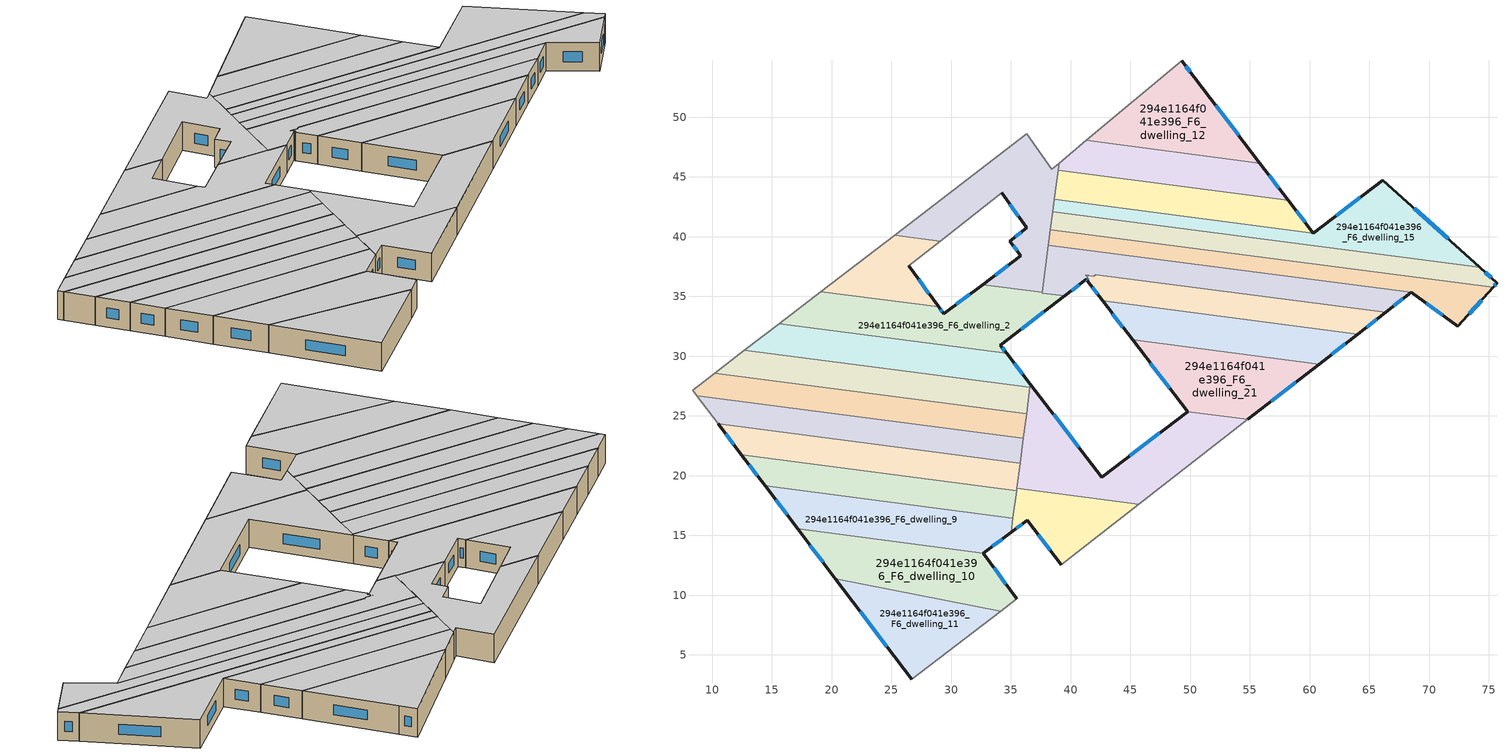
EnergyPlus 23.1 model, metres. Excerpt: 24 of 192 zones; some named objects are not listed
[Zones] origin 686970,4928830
294e1164f041e396_F6_dwelling_0
 floor to 294e1164f041e396_F5_dwelling_0 (EU_floor_Construction): 39.03,46.15 37.62,35.34 32.63,35.99 35.83,38.4 34.88,39.63 36.31,40.73 34.22,43.69 29.07,39.63 25.25,40.13 36.32,48.61 38.42,45.63 z18
 wall outside (EU_wall_Construction): 34.22,43.69 36.31,40.73 34.88,39.63 35.83,38.4 32.63,35.99 z18:21
 wall adiabatic (EU_wall_Construction): 29.07,39.63 34.22,43.69 / 39.03,46.15 38.42,45.63 36.32,48.61 25.25,40.13 z18:21
 wall to 294e1164f041e396_F6_dwelling_1 (EU_wall_Construction): 25.25,40.13 29.07,39.63 z18:21
 wall to 294e1164f041e396_F6_dwelling_2 (EU_wall_Construction): 32.63,35.99 37.62,35.34 z18:21
 wall to 294e1164f041e396_F6_dwelling_18 (EU_wall_Construction): 37.62,35.34 38.14,39.3 z18:21
 wall to 294e1164f041e396_F6_dwelling_13 (EU_wall_Construction): 38.96,45.56 39.03,46.15 z18:21
 wall to 294e1164f041e396_F6_dwelling_14 (EU_wall_Construction): 38.64,43.12 38.96,45.56 z18:21
 wall to 294e1164f041e396_F6_dwelling_15 (EU_wall_Construction): 38.5,42.09 38.64,43.12 z18:21
 wall to 294e1164f041e396_F6_dwelling_16 (EU_wall_Construction): 38.31,40.59 38.5,42.09 z18:21
 wall to 294e1164f041e396_F6_dwelling_17 (EU_wall_Construction): 38.14,39.3 38.31,40.59 z18:21
 window (EU_Window_Construction): 35.19,39.23 35.52,38.8 / 35.84,40.38 35.34,39.99 / 34.9,42.73 35.63,41.7 / 34.79,37.62 33.67,36.78 z18.98:20.02
 ceiling to 294e1164f041e396_F7_dwelling_0 (EU_floor_Construction): 37.62,35.34 39.03,46.15 38.42,45.63 36.32,48.61 25.25,40.13 29.07,39.63 34.22,43.69 36.31,40.73 34.88,39.63 35.83,38.4 32.63,35.99 z21
294e1164f041e396_F6_dwelling_1
 floor to 294e1164f041e396_F5_dwelling_1 (EU_floor_Construction): 29.07,39.63 26.46,37.57 28.95,34.12 19.09,35.4 25.25,40.13 z18
 wall outside (EU_wall_Construction): 28.95,34.12 26.46,37.57 z18:21
 wall to 294e1164f041e396_F6_dwelling_2 (EU_wall_Construction): 19.09,35.4 28.95,34.12 z18:21
 wall adiabatic (EU_wall_Construction): 25.25,40.13 19.09,35.4 / 26.46,37.57 29.07,39.63 z18:21
 window (EU_Window_Construction): 28.14,35.24 27.27,36.45 z18.98:20.02
 ceiling to 294e1164f041e396_F7_dwelling_1 (EU_floor_Construction): 28.95,34.12 26.46,37.57 29.07,39.63 25.25,40.13 19.09,35.4 z21
294e1164f041e396_F6_dwelling_10
 floor to 294e1164f041e396_F5_dwelling_10 (EU_floor_Construction): 32.69,13.52 35.47,9.68 34.15,8.67 20.3,11.39 17.15,15.55 z18
 wall outside (EU_wall_Construction): 35.47,9.68 32.69,13.52 / 17.15,15.55 20.3,11.39 z18:21
 wall to 294e1164f041e396_F6_dwelling_9 (EU_wall_Construction): 32.69,13.52 17.15,15.55 z18:21
 wall adiabatic (EU_wall_Construction): 34.15,8.67 35.47,9.68 z18:21
 wall to 294e1164f041e396_F6_dwelling_11 (EU_wall_Construction): 20.3,11.39 34.15,8.67 z18:21
 window (EU_Window_Construction): 34.56,10.93 33.59,12.28 / 18.18,14.2 19.28,12.74 z18.98:20.02
 ceiling to 294e1164f041e396_F7_dwelling_10 (EU_floor_Construction): 35.47,9.68 32.69,13.52 17.15,15.55 20.3,11.39 34.15,8.67 z21
294e1164f041e396_F6_dwelling_11
 floor to 294e1164f041e396_F5_dwelling_11 (EU_floor_Construction): 34.15,8.67 26.7,2.95 20.3,11.39 z18
 wall outside (EU_wall_Construction): 20.3,11.39 26.7,2.95 z18:21
 wall adiabatic (EU_wall_Construction): 26.7,2.95 34.15,8.67 z18:21
 window (EU_Window_Construction): 22.38,8.65 24.62,5.7 z18.98:20.02
 ceiling to 294e1164f041e396_F7_dwelling_11 (EU_floor_Construction): 34.15,8.67 20.3,11.39 26.7,2.95 z21
294e1164f041e396_F6_dwelling_12
 floor to 294e1164f041e396_F5_dwelling_12 (EU_floor_Construction): 50.35,53.33 55.83,46.16 41.31,48.05 49.29,54.73 z18
 wall outside (EU_wall_Construction): 55.83,46.16 50.35,53.33 49.29,54.73 z18:21
 wall to 294e1164f041e396_F6_dwelling_13 (EU_wall_Construction): 41.31,48.05 55.83,46.16 z18:21
 wall adiabatic (EU_wall_Construction): 49.29,54.73 41.31,48.05 z18:21
 window (EU_Window_Construction): 50,53.79 49.63,54.28 / 54.05,48.49 52.13,51 z18.98:20.02
 ceiling to 294e1164f041e396_F7_dwelling_12 (EU_floor_Construction): 55.83,46.16 50.35,53.33 49.29,54.73 41.31,48.05 z21
294e1164f041e396_F6_dwelling_13
 floor to 294e1164f041e396_F5_dwelling_13 (EU_floor_Construction): 55.83,46.16 58.2,43.05 38.96,45.56 39.03,46.15 41.31,48.05 z18
 wall outside (EU_wall_Construction): 58.2,43.05 55.83,46.16 z18:21
 wall to 294e1164f041e396_F6_dwelling_14 (EU_wall_Construction): 38.96,45.56 58.2,43.05 z18:21
 wall adiabatic (EU_wall_Construction): 41.31,48.05 39.03,46.15 z18:21
 window (EU_Window_Construction): 57.43,44.07 56.6,45.15 z18.98:20.02
 ceiling to 294e1164f041e396_F7_dwelling_13 (EU_floor_Construction): 58.2,43.05 55.83,46.16 41.31,48.05 39.03,46.15 38.96,45.56 z21
294e1164f041e396_F6_dwelling_14
 floor to 294e1164f041e396_F5_dwelling_14 (EU_floor_Construction): 58.2,43.05 60.32,40.29 38.64,43.12 38.96,45.56 z18
 wall outside (EU_wall_Construction): 60.32,40.29 58.2,43.05 z18:21
 wall to 294e1164f041e396_F6_dwelling_15 (EU_wall_Construction): 38.64,43.12 60.32,40.29 z18:21
 window (EU_Window_Construction): 59.63,41.19 58.89,42.16 z18.98:20.02
 ceiling to 294e1164f041e396_F7_dwelling_14 (EU_floor_Construction): 60.32,40.29 58.2,43.05 38.96,45.56 38.64,43.12 z21
294e1164f041e396_F6_dwelling_15
 floor to 294e1164f041e396_F5_dwelling_15 (EU_floor_Construction): 74.22,37.44 38.5,42.09 38.64,43.12 60.32,40.29 66.12,44.74 z18
 wall outside (EU_wall_Construction): 74.22,37.44 66.12,44.74 60.32,40.29 z18:21
 wall to 294e1164f041e396_F6_dwelling_16 (EU_wall_Construction): 38.5,42.09 74.22,37.44 z18:21
 window (EU_Window_Construction): 64.23,43.3 62.2,41.74 / 71.58,39.81 68.75,42.37 z18.98:20.02
 ceiling to 294e1164f041e396_F7_dwelling_15 (EU_floor_Construction): 74.22,37.44 66.12,44.74 60.32,40.29 38.64,43.12 38.5,42.09 z21
294e1164f041e396_F6_dwelling_16
 floor to 294e1164f041e396_F5_dwelling_16 (EU_floor_Construction): 74.22,37.44 75.68,36.12 75.35,35.76 38.31,40.59 38.5,42.09 z18
 wall outside (EU_wall_Construction): 75.35,35.76 75.68,36.12 74.22,37.44 z18:21
 wall to 294e1164f041e396_F6_dwelling_17 (EU_wall_Construction): 38.31,40.59 75.35,35.76 z18:21
 window (EU_Window_Construction): 75.2,36.55 74.69,37.01 / 75.46,35.88 75.57,36.01 z18.98:20.02
 ceiling to 294e1164f041e396_F7_dwelling_16 (EU_floor_Construction): 75.35,35.76 75.68,36.12 74.22,37.44 38.5,42.09 38.31,40.59 z21
294e1164f041e396_F6_dwelling_17
 floor to 294e1164f041e396_F5_dwelling_17 (EU_floor_Construction): 75.35,35.76 72.4,32.49 68.51,35.34 38.14,39.3 38.31,40.59 z18
 wall outside (EU_wall_Construction): 68.51,35.34 72.4,32.49 75.35,35.76 z18:21
 wall to 294e1164f041e396_F6_dwelling_18 (EU_wall_Construction): 38.14,39.3 68.51,35.34 z18:21
 window (EU_Window_Construction): 73.36,33.56 74.39,34.7 / 69.77,34.42 71.13,33.42 z18.98:20.02
 ceiling to 294e1164f041e396_F7_dwelling_17 (EU_floor_Construction): 72.4,32.49 75.35,35.76 38.31,40.59 38.14,39.3 68.51,35.34 z21
294e1164f041e396_F6_dwelling_18
 floor to 294e1164f041e396_F5_dwelling_18 (EU_floor_Construction): 68.51,35.34 66.36,33.67 42.09,36.83 41.92,36.7 41.21,36.79 41.5,36.76 41.34,36.63 41.52,36.39 41.4,36.3 41.31,36.42 39.5,35.04 37.62,35.29 38.14,39.3 z18
 wall outside (EU_wall_Construction): 39.5,35.04 41.31,36.42 41.4,36.3 / 66.36,33.67 68.51,35.34 z18:21
 wall to 294e1164f041e396_F6_dwelling_2 (EU_wall_Construction): 37.62,35.34 37.62,35.29 39.5,35.04 z18:21
 wall to 294e1164f041e396_F6_dwelling_19 (EU_wall_Construction): 41.4,36.3 41.52,36.39 41.34,36.63 41.5,36.76 / 41.21,36.79 41.92,36.7 42.09,36.83 66.36,33.67 / 41.21,36.79 41.5,36.76 z18:21
 window (EU_Window_Construction): 40.09,35.49 40.72,35.97 / 67.06,34.21 67.81,34.8 / 41.34,36.38 41.37,36.34 z18.98:20.02
 ceiling to 294e1164f041e396_F7_dwelling_18 (EU_floor_Construction): 68.51,35.34 38.14,39.3 37.62,35.29 39.5,35.04 41.31,36.42 41.4,36.3 41.52,36.39 41.34,36.63 41.5,36.76 41.21,36.79 41.92,36.7 42.09,36.83 66.36,33.67 z21
294e1164f041e396_F6_dwelling_19
 floor to 294e1164f041e396_F5_dwelling_19 (EU_floor_Construction): 66.36,33.67 64.01,31.85 42.68,34.63 41.4,36.3 41.52,36.39 41.34,36.63 41.5,36.76 41.21,36.79 41.92,36.7 42.09,36.83 z18
 wall outside (EU_wall_Construction): 64.01,31.85 66.36,33.67 / 41.4,36.3 42.68,34.63 z18:21
 wall to 294e1164f041e396_F6_dwelling_20 (EU_wall_Construction): 42.68,34.63 64.01,31.85 z18:21
 window (EU_Window_Construction): 64.78,32.44 65.6,33.08 / 41.82,35.76 42.26,35.17 z18.98:20.02
 ceiling to 294e1164f041e396_F7_dwelling_19 (EU_floor_Construction): 66.36,33.67 42.09,36.83 41.92,36.7 41.21,36.79 41.5,36.76 41.34,36.63 41.52,36.39 41.4,36.3 42.68,34.63 64.01,31.85 z21
294e1164f041e396_F6_dwelling_2
 floor to 294e1164f041e396_F5_dwelling_2 (EU_floor_Construction): 39.5,35.04 34.12,30.92 34.64,30.24 15.59,32.72 19.09,35.4 28.95,34.12 29.37,33.53 32.63,35.99 37.62,35.34 37.62,35.29 z18
 wall outside (EU_wall_Construction): 34.64,30.24 34.12,30.92 39.5,35.04 / 32.63,35.99 29.37,33.53 28.95,34.12 z18:21
 wall to 294e1164f041e396_F6_dwelling_3 (EU_wall_Construction): 15.59,32.72 34.64,30.24 z18:21
 wall adiabatic (EU_wall_Construction): 19.09,35.4 15.59,32.72 z18:21
 window (EU_Window_Construction): 35.87,32.26 37.75,33.7 / 34.47,30.46 34.29,30.7 / 29.23,33.72 29.08,33.93 / 31.57,35.19 30.43,34.33 z18.98:20.02
 ceiling to 294e1164f041e396_F7_dwelling_2 (EU_floor_Construction): 39.5,35.04 37.62,35.29 37.62,35.34 32.63,35.99 29.37,33.53 28.95,34.12 19.09,35.4 15.59,32.72 34.64,30.24 34.12,30.92 z21
294e1164f041e396_F6_dwelling_20
 floor to 294e1164f041e396_F5_dwelling_20 (EU_floor_Construction): 64.01,31.85 60.78,29.33 45.18,31.37 42.68,34.63 z18
 wall outside (EU_wall_Construction): 60.78,29.33 64.01,31.85 / 42.68,34.63 45.18,31.37 z18:21
 wall to 294e1164f041e396_F6_dwelling_21 (EU_wall_Construction): 45.18,31.37 60.78,29.33 z18:21
 window (EU_Window_Construction): 61.83,30.15 62.96,31.03 / 43.49,33.57 44.37,32.43 z18.98:20.02
 ceiling to 294e1164f041e396_F7_dwelling_20 (EU_floor_Construction): 64.01,31.85 42.68,34.63 45.18,31.37 60.78,29.33 z21
294e1164f041e396_F6_dwelling_21
 floor to 294e1164f041e396_F5_dwelling_21 (EU_floor_Construction): 60.78,29.33 54.83,24.71 49.78,25.37 45.18,31.37 z18
 wall outside (EU_wall_Construction): 54.83,24.71 60.78,29.33 / 45.18,31.37 49.78,25.37 z18:21
 wall to 294e1164f041e396_F6_dwelling_22 (EU_wall_Construction): 49.78,25.37 54.83,24.71 z18:21
 window (EU_Window_Construction): 56.77,26.21 58.85,27.83 / 46.67,29.42 48.28,27.32 z18.98:20.02
 ceiling to 294e1164f041e396_F7_dwelling_21 (EU_floor_Construction): 60.78,29.33 45.18,31.37 49.78,25.37 54.83,24.71 z21
294e1164f041e396_F6_dwelling_22
 floor to 294e1164f041e396_F5_dwelling_22 (EU_floor_Construction): 54.83,24.71 45.71,17.61 35.49,18.94 36.62,27.66 42.6,19.86 49.78,25.37 z18
 wall outside (EU_wall_Construction): 49.78,25.37 42.6,19.86 36.62,27.66 z18:21
 wall adiabatic (EU_wall_Construction): 45.71,17.61 54.83,24.71 z18:21
 wall to 294e1164f041e396_F6_dwelling_23 (EU_wall_Construction): 35.49,18.94 45.71,17.61 z18:21
 wall to 294e1164f041e396_F6_dwelling_4 (EU_wall_Construction): 36.59,27.39 36.3,25.18 z18:21
 wall to 294e1164f041e396_F6_dwelling_3 (EU_wall_Construction): 36.62,27.66 36.59,27.39 z18:21
 wall to 294e1164f041e396_F6_dwelling_5 (EU_wall_Construction): 36.3,25.18 36.04,23.14 z18:21
 wall to 294e1164f041e396_F6_dwelling_6 (EU_wall_Construction): 36.03,23.14 35.76,21.04 z18:21
 wall to 294e1164f041e396_F6_dwelling_7 (EU_wall_Construction): 35.76,21.04 35.49,18.94 z18:21
 window (EU_Window_Construction): 40.65,22.4 38.57,25.12 / 47.44,23.58 44.93,21.65 z18.98:20.02
 ceiling to 294e1164f041e396_F7_dwelling_22 (EU_floor_Construction): 54.83,24.71 49.78,25.37 42.6,19.86 36.62,27.66 35.49,18.94 45.71,17.61 z21
294e1164f041e396_F6_dwelling_23
 floor to 294e1164f041e396_F5_dwelling_23 (EU_floor_Construction): 45.71,17.61 39.19,12.53 36.37,16.28 35.01,15.27 35.49,18.94 z18
 wall outside (EU_wall_Construction): 35.01,15.27 36.37,16.28 39.19,12.53 z18:21
 wall adiabatic (EU_wall_Construction): 39.19,12.53 45.71,17.61 z18:21
 wall to 294e1164f041e396_F6_dwelling_8 (EU_wall_Construction): 35.46,18.76 35.16,16.44 z18:21
 wall to 294e1164f041e396_F6_dwelling_7 (EU_wall_Construction): 35.49,18.94 35.46,18.76 z18:21
 wall to 294e1164f041e396_F6_dwelling_9 (EU_wall_Construction): 35.16,16.44 35.01,15.27 z18:21
 window (EU_Window_Construction): 37.28,15.06 38.27,13.75 / 35.45,15.6 35.93,15.95 z18.98:20.02
 ceiling to 294e1164f041e396_F7_dwelling_23 (EU_floor_Construction): 45.71,17.61 35.49,18.94 35.01,15.27 36.37,16.28 39.19,12.53 z21
294e1164f041e396_F6_dwelling_3
 floor to 294e1164f041e396_F5_dwelling_3 (EU_floor_Construction): 34.64,30.24 36.62,27.66 36.59,27.39 12.69,30.5 15.59,32.72 z18
 wall outside (EU_wall_Construction): 36.62,27.66 34.64,30.24 z18:21
 wall to 294e1164f041e396_F6_dwelling_4 (EU_wall_Construction): 12.69,30.5 36.59,27.39 z18:21
 wall adiabatic (EU_wall_Construction): 15.59,32.72 12.69,30.5 z18:21
 window (EU_Window_Construction): 35.98,28.5 35.29,29.4 z18.98:20.02
 ceiling to 294e1164f041e396_F7_dwelling_3 (EU_floor_Construction): 36.59,27.39 36.62,27.66 34.64,30.24 15.59,32.72 12.69,30.5 z21
294e1164f041e396_F6_dwelling_4
 floor to 294e1164f041e396_F5_dwelling_4 (EU_floor_Construction): 36.59,27.39 36.3,25.18 10.19,28.58 12.69,30.5 z18
 wall to 294e1164f041e396_F6_dwelling_5 (EU_wall_Construction): 10.19,28.58 36.3,25.18 z18:21
 wall adiabatic (EU_wall_Construction): 12.69,30.5 10.19,28.58 z18:21
 ceiling to 294e1164f041e396_F7_dwelling_4 (EU_floor_Construction): 36.3,25.18 36.59,27.39 12.69,30.5 10.19,28.58 z21
294e1164f041e396_F6_dwelling_5
 floor to 294e1164f041e396_F5_dwelling_5 (EU_floor_Construction): 36.3,25.18 36.04,23.14 8.7,26.7 8.35,27.16 10.19,28.58 z18
 wall to 294e1164f041e396_F6_dwelling_6 (EU_wall_Construction): 8.7,26.7 36.04,23.14 z18:21
 wall adiabatic (EU_wall_Construction): 10.19,28.58 8.35,27.16 8.7,26.7 z18:21
 ceiling to 294e1164f041e396_F7_dwelling_5 (EU_floor_Construction): 36.04,23.14 36.3,25.18 10.19,28.58 8.35,27.16 8.7,26.7 z21
294e1164f041e396_F6_dwelling_6
 floor to 294e1164f041e396_F5_dwelling_6 (EU_floor_Construction): 36.04,23.14 35.76,21.04 10.49,24.33 8.7,26.7 z18
 wall to 294e1164f041e396_F6_dwelling_7 (EU_wall_Construction): 10.49,24.33 35.76,21.04 z18:21
 wall adiabatic (EU_wall_Construction): 8.7,26.7 10.49,24.33 z18:21
 ceiling to 294e1164f041e396_F7_dwelling_6 (EU_floor_Construction): 35.76,21.04 36.04,23.14 8.7,26.7 10.49,24.33 z21
294e1164f041e396_F6_dwelling_7
 floor to 294e1164f041e396_F5_dwelling_7 (EU_floor_Construction): 35.76,21.04 35.46,18.76 12.45,21.75 10.49,24.33 z18
 wall outside (EU_wall_Construction): 10.49,24.33 12.45,21.75 z18:21
 wall to 294e1164f041e396_F6_dwelling_8 (EU_wall_Construction): 12.45,21.75 35.46,18.76 z18:21
 window (EU_Window_Construction): 11.13,23.49 11.81,22.59 z18.98:20.02
 ceiling to 294e1164f041e396_F7_dwelling_7 (EU_floor_Construction): 35.46,18.76 35.76,21.04 10.49,24.33 12.45,21.75 z21
294e1164f041e396_F6_dwelling_8
 floor to 294e1164f041e396_F5_dwelling_8 (EU_floor_Construction): 35.46,18.76 35.16,16.44 14.43,19.14 12.45,21.75 z18
 wall outside (EU_wall_Construction): 12.45,21.75 14.43,19.14 z18:21
 wall to 294e1164f041e396_F6_dwelling_9 (EU_wall_Construction): 14.43,19.14 35.16,16.44 z18:21
 window (EU_Window_Construction): 13.09,20.91 13.78,19.99 z18.98:20.02
 ceiling to 294e1164f041e396_F7_dwelling_8 (EU_floor_Construction): 35.16,16.44 35.46,18.76 12.45,21.75 14.43,19.14 z21
294e1164f041e396_F6_dwelling_9
 floor to 294e1164f041e396_F5_dwelling_9 (EU_floor_Construction): 35.16,16.44 35.01,15.27 32.69,13.52 17.15,15.55 14.43,19.14 z18
 wall outside (EU_wall_Construction): 32.69,13.52 35.01,15.27 / 14.43,19.14 17.15,15.55 z18:21
 window (EU_Window_Construction): 33.44,14.09 34.25,14.7 / 15.31,17.97 16.27,16.72 z18.98:20.02
 ceiling to 294e1164f041e396_F7_dwelling_9 (EU_floor_Construction): 35.01,15.27 35.16,16.44 14.43,19.14 17.15,15.55 32.69,13.52 z21
[Building]
EU S2 Campaign: North Axis=0; Terrain=City; Solar Distribution=FullExterior
[Site:Location]
Bologna: Latitude=44.5; Longitude=11.25; Time Zone=1; Elevation=37
[SizingPeriod:WeatherFileDays]
AnnualSizingPeriod: Begin Month=1; Begin Day of Month=1; End Month=12; End Day of Month=31; Day of Week for Start Day=Monday; Use Weather File Daylight Saving Period=No; Use Weather File Rain and Snow Indicators=No
[MATERIAL]
EU_InternalMass_Material: Roughness=MediumRough; Thickness=0.1; Conductivity=1; Density=1800; Specific Heat=900; Thermal Absorptance=0.9; Solar Absorptance=0.7; Visible Absorptance=0.7
[MATERIAL:NOMASS] Roughness=MediumRough; Thermal Absorptance=0.9; Solar Absorptance=0.7; Visible Absorptance=0.7
Name | Thermal Resistance
EU_wall_NoMass | 0.905828
EU_floor_NoMass | 0.67114
[WINDOWMATERIAL:SIMPLEGLAZINGSYSTEM]
EU_Window_SimpleGlazing: UFactor=4.52486; Solar Heat Gain Coefficient=0.85; Visible Transmittance=0.85
[CONSTRUCTION]
EU_wall_Construction: EU_wall_NoMass
EU_floor_Construction: EU_floor_NoMass
EU_Window_Construction: EU_Window_SimpleGlazing
EU_InternalMass_Construction: EU_InternalMass_Material
[ZONE] Type=1; Multiplier=1; Ceiling Height=autocalculate; Floor Area=autocalculate; Part of Total Floor Area=Yes
Name | Volume
294e1164f041e396_F6_dwelling_0 | 201.147
294e1164f041e396_F6_dwelling_1 | 92.1636
294e1164f041e396_F6_dwelling_10 | 193.881
294e1164f041e396_F6_dwelling_11 | 149.203
294e1164f041e396_F6_dwelling_12 | 167.979
294e1164f041e396_F6_dwelling_13 | 143.498
294e1164f041e396_F6_dwelling_14 | 152.683
294e1164f041e396_F6_dwelling_15 | 207.679
294e1164f041e396_F6_dwelling_16 | 168.046
294e1164f041e396_F6_dwelling_17 | 164.237
294e1164f041e396_F6_dwelling_18 | 191.046
294e1164f041e396_F6_dwelling_19 | 148.641
294e1164f041e396_F6_dwelling_2 | 217.083
294e1164f041e396_F6_dwelling_20 | 162.554
294e1164f041e396_F6_dwelling_21 | 167.473
294e1164f041e396_F6_dwelling_22 | 232.667
294e1164f041e396_F6_dwelling_23 | 103.84
294e1164f041e396_F6_dwelling_3 | 168.272
294e1164f041e396_F6_dwelling_4 | 168.362
294e1164f041e396_F6_dwelling_5 | 168.348
294e1164f041e396_F6_dwelling_6 | 168.343
294e1164f041e396_F6_dwelling_7 | 168.298
294e1164f041e396_F6_dwelling_8 | 154.533
294e1164f041e396_F6_dwelling_9 | 179.933
[INTERNALMASS] Construction=EU_InternalMass_Construction
Name | Zone or ZoneList | Surface Area
294e1164f041e396_F6_dwelling_0_EU_InternalMass | 294e1164f041e396_F6_dwelling_0 | 67.047
294e1164f041e396_F6_dwelling_1_EU_InternalMass | 294e1164f041e396_F6_dwelling_1 | 30.7215
294e1164f041e396_F6_dwelling_2_EU_InternalMass | 294e1164f041e396_F6_dwelling_2 | 72.3656
294e1164f041e396_F6_dwelling_3_EU_InternalMass | 294e1164f041e396_F6_dwelling_3 | 56.0907
294e1164f041e396_F6_dwelling_4_EU_InternalMass | 294e1164f041e396_F6_dwelling_4 | 56.1206
294e1164f041e396_F6_dwelling_5_EU_InternalMass | 294e1164f041e396_F6_dwelling_5 | 56.1159
294e1164f041e396_F6_dwelling_6_EU_InternalMass | 294e1164f041e396_F6_dwelling_6 | 56.1145
294e1164f041e396_F6_dwelling_7_EU_InternalMass | 294e1164f041e396_F6_dwelling_7 | 56.0992
294e1164f041e396_F6_dwelling_8_EU_InternalMass | 294e1164f041e396_F6_dwelling_8 | 51.5111
294e1164f041e396_F6_dwelling_9_EU_InternalMass | 294e1164f041e396_F6_dwelling_9 | 59.9775
294e1164f041e396_F6_dwelling_10_EU_InternalMass | 294e1164f041e396_F6_dwelling_10 | 64.6275
294e1164f041e396_F6_dwelling_11_EU_InternalMass | 294e1164f041e396_F6_dwelling_11 | 49.7344
294e1164f041e396_F6_dwelling_12_EU_InternalMass | 294e1164f041e396_F6_dwelling_12 | 55.9928
294e1164f041e396_F6_dwelling_13_EU_InternalMass | 294e1164f041e396_F6_dwelling_13 | 47.8324
294e1164f041e396_F6_dwelling_14_EU_InternalMass | 294e1164f041e396_F6_dwelling_14 | 50.8943
294e1164f041e396_F6_dwelling_15_EU_InternalMass | 294e1164f041e396_F6_dwelling_15 | 69.2234
294e1164f041e396_F6_dwelling_16_EU_InternalMass | 294e1164f041e396_F6_dwelling_16 | 56.0151
294e1164f041e396_F6_dwelling_17_EU_InternalMass | 294e1164f041e396_F6_dwelling_17 | 54.7457
294e1164f041e396_F6_dwelling_18_EU_InternalMass | 294e1164f041e396_F6_dwelling_18 | 63.6818
294e1164f041e396_F6_dwelling_19_EU_InternalMass | 294e1164f041e396_F6_dwelling_19 | 49.547
294e1164f041e396_F6_dwelling_20_EU_InternalMass | 294e1164f041e396_F6_dwelling_20 | 54.1843
294e1164f041e396_F6_dwelling_21_EU_InternalMass | 294e1164f041e396_F6_dwelling_21 | 55.8245
294e1164f041e396_F6_dwelling_22_EU_InternalMass | 294e1164f041e396_F6_dwelling_22 | 77.5298
294e1164f041e396_F6_dwelling_23_EU_InternalMass | 294e1164f041e396_F6_dwelling_23 | 34.6207
[OTHEREQUIPMENT] Fuel Type=Electricity; Design Level Calculation Method=Watts/Area; Power per Zone Floor Area=1; Fraction Latent=0; Fraction Radiant=0; Fraction Lost=0; Carbon Dioxide Generation Rate=0; EndUse Subcategory=EU_Step8_InternalGains
Name | Zone or ZoneList or Space or SpaceList | Schedule
EU_Step8_InternalGain_294e1164f041e396_F6_dwelling_0_f000 | 294e1164f041e396_F6_dwelling_0 | EU_Step8_GainSchedule_294e1164f041e396_F6_dwelling_0_f000
EU_Step8_InternalGain_294e1164f041e396_F6_dwelling_1_f000 | 294e1164f041e396_F6_dwelling_1 | EU_Step8_GainSchedule_294e1164f041e396_F6_dwelling_1_f000
EU_Step8_InternalGain_294e1164f041e396_F6_dwelling_2_f000 | 294e1164f041e396_F6_dwelling_2 | EU_Step8_GainSchedule_294e1164f041e396_F6_dwelling_2_f000
EU_Step8_InternalGain_294e1164f041e396_F6_dwelling_3_f000 | 294e1164f041e396_F6_dwelling_3 | EU_Step8_GainSchedule_294e1164f041e396_F6_dwelling_3_f000
EU_Step8_InternalGain_294e1164f041e396_F6_dwelling_4_f000 | 294e1164f041e396_F6_dwelling_4 | EU_Step8_GainSchedule_294e1164f041e396_F6_dwelling_4_f000
EU_Step8_InternalGain_294e1164f041e396_F6_dwelling_5_f000 | 294e1164f041e396_F6_dwelling_5 | EU_Step8_GainSchedule_294e1164f041e396_F6_dwelling_5_f000
EU_Step8_InternalGain_294e1164f041e396_F6_dwelling_6_f000 | 294e1164f041e396_F6_dwelling_6 | EU_Step8_GainSchedule_294e1164f041e396_F6_dwelling_6_f000
EU_Step8_InternalGain_294e1164f041e396_F6_dwelling_7_f000 | 294e1164f041e396_F6_dwelling_7 | EU_Step8_GainSchedule_294e1164f041e396_F6_dwelling_7_f000
EU_Step8_InternalGain_294e1164f041e396_F6_dwelling_8_f000 | 294e1164f041e396_F6_dwelling_8 | EU_Step8_GainSchedule_294e1164f041e396_F6_dwelling_8_f000
EU_Step8_InternalGain_294e1164f041e396_F6_dwelling_9_f000 | 294e1164f041e396_F6_dwelling_9 | EU_Step8_GainSchedule_294e1164f041e396_F6_dwelling_9_f000
EU_Step8_InternalGain_294e1164f041e396_F6_dwelling_10_f000 | 294e1164f041e396_F6_dwelling_10 | EU_Step8_GainSchedule_294e1164f041e396_F6_dwelling_10_f000
EU_Step8_InternalGain_294e1164f041e396_F6_dwelling_11_f000 | 294e1164f041e396_F6_dwelling_11 | EU_Step8_GainSchedule_294e1164f041e396_F6_dwelling_11_f000
EU_Step8_InternalGain_294e1164f041e396_F6_dwelling_12_f000 | 294e1164f041e396_F6_dwelling_12 | EU_Step8_GainSchedule_294e1164f041e396_F6_dwelling_12_f000
EU_Step8_InternalGain_294e1164f041e396_F6_dwelling_13_f000 | 294e1164f041e396_F6_dwelling_13 | EU_Step8_GainSchedule_294e1164f041e396_F6_dwelling_13_f000
EU_Step8_InternalGain_294e1164f041e396_F6_dwelling_14_f000 | 294e1164f041e396_F6_dwelling_14 | EU_Step8_GainSchedule_294e1164f041e396_F6_dwelling_14_f000
EU_Step8_InternalGain_294e1164f041e396_F6_dwelling_15_f000 | 294e1164f041e396_F6_dwelling_15 | EU_Step8_GainSchedule_294e1164f041e396_F6_dwelling_15_f000
EU_Step8_InternalGain_294e1164f041e396_F6_dwelling_16_f000 | 294e1164f041e396_F6_dwelling_16 | EU_Step8_GainSchedule_294e1164f041e396_F6_dwelling_16_f000
EU_Step8_InternalGain_294e1164f041e396_F6_dwelling_17_f000 | 294e1164f041e396_F6_dwelling_17 | EU_Step8_GainSchedule_294e1164f041e396_F6_dwelling_17_f000
EU_Step8_InternalGain_294e1164f041e396_F6_dwelling_18_f000 | 294e1164f041e396_F6_dwelling_18 | EU_Step8_GainSchedule_294e1164f041e396_F6_dwelling_18_f000
EU_Step8_InternalGain_294e1164f041e396_F6_dwelling_19_f000 | 294e1164f041e396_F6_dwelling_19 | EU_Step8_GainSchedule_294e1164f041e396_F6_dwelling_19_f000
EU_Step8_InternalGain_294e1164f041e396_F6_dwelling_20_f000 | 294e1164f041e396_F6_dwelling_20 | EU_Step8_GainSchedule_294e1164f041e396_F6_dwelling_20_f000
EU_Step8_InternalGain_294e1164f041e396_F6_dwelling_21_f000 | 294e1164f041e396_F6_dwelling_21 | EU_Step8_GainSchedule_294e1164f041e396_F6_dwelling_21_f000
EU_Step8_InternalGain_294e1164f041e396_F6_dwelling_22_f000 | 294e1164f041e396_F6_dwelling_22 | EU_Step8_GainSchedule_294e1164f041e396_F6_dwelling_22_f000
EU_Step8_InternalGain_294e1164f041e396_F6_dwelling_23_f000 | 294e1164f041e396_F6_dwelling_23 | EU_Step8_GainSchedule_294e1164f041e396_F6_dwelling_23_f000
[ZONEVENTILATION:DESIGNFLOWRATE] Schedule=EU_AlwaysOn; Design Flow Rate Calculation Method=AirChanges/Hour; Air Changes per Hour=0.73129; Ventilation Type=Natural; Fan Pressure Rise=0; Fan Total Efficiency=1; Constant Term Coefficient=1; Temperature Term Coefficient=0; Velocity Term Coefficient=0; Velocity Squared Term Coefficient=0; Minimum Indoor Temperature=-100; Maximum Indoor Temperature=100; Delta Temperature=-100; Minimum Outdoor Temperature=-100; Maximum Outdoor Temperature=100; Maximum Wind Speed=40
Name | Zone or ZoneList or Space or SpaceList
EU_ConstantAir_294e1164f041e396_F6_dwelling_0 | 294e1164f041e396_F6_dwelling_0
EU_ConstantAir_294e1164f041e396_F6_dwelling_1 | 294e1164f041e396_F6_dwelling_1
EU_ConstantAir_294e1164f041e396_F6_dwelling_2 | 294e1164f041e396_F6_dwelling_2
EU_ConstantAir_294e1164f041e396_F6_dwelling_3 | 294e1164f041e396_F6_dwelling_3
EU_ConstantAir_294e1164f041e396_F6_dwelling_4 | 294e1164f041e396_F6_dwelling_4
EU_ConstantAir_294e1164f041e396_F6_dwelling_5 | 294e1164f041e396_F6_dwelling_5
EU_ConstantAir_294e1164f041e396_F6_dwelling_6 | 294e1164f041e396_F6_dwelling_6
EU_ConstantAir_294e1164f041e396_F6_dwelling_7 | 294e1164f041e396_F6_dwelling_7
EU_ConstantAir_294e1164f041e396_F6_dwelling_8 | 294e1164f041e396_F6_dwelling_8
EU_ConstantAir_294e1164f041e396_F6_dwelling_9 | 294e1164f041e396_F6_dwelling_9
EU_ConstantAir_294e1164f041e396_F6_dwelling_10 | 294e1164f041e396_F6_dwelling_10
EU_ConstantAir_294e1164f041e396_F6_dwelling_11 | 294e1164f041e396_F6_dwelling_11
EU_ConstantAir_294e1164f041e396_F6_dwelling_12 | 294e1164f041e396_F6_dwelling_12
EU_ConstantAir_294e1164f041e396_F6_dwelling_13 | 294e1164f041e396_F6_dwelling_13
EU_ConstantAir_294e1164f041e396_F6_dwelling_14 | 294e1164f041e396_F6_dwelling_14
EU_ConstantAir_294e1164f041e396_F6_dwelling_15 | 294e1164f041e396_F6_dwelling_15
EU_ConstantAir_294e1164f041e396_F6_dwelling_16 | 294e1164f041e396_F6_dwelling_16
EU_ConstantAir_294e1164f041e396_F6_dwelling_17 | 294e1164f041e396_F6_dwelling_17
EU_ConstantAir_294e1164f041e396_F6_dwelling_18 | 294e1164f041e396_F6_dwelling_18
EU_ConstantAir_294e1164f041e396_F6_dwelling_19 | 294e1164f041e396_F6_dwelling_19
EU_ConstantAir_294e1164f041e396_F6_dwelling_20 | 294e1164f041e396_F6_dwelling_20
EU_ConstantAir_294e1164f041e396_F6_dwelling_21 | 294e1164f041e396_F6_dwelling_21
EU_ConstantAir_294e1164f041e396_F6_dwelling_22 | 294e1164f041e396_F6_dwelling_22
EU_ConstantAir_294e1164f041e396_F6_dwelling_23 | 294e1164f041e396_F6_dwelling_23
[HVACTEMPLATE:ZONE:IDEALLOADSAIRSYSTEM] System Availability Schedule=EU_AlwaysOn; Maximum Heating Supply Air Temperature=50; Minimum Cooling Supply Air Temperature=13; Maximum Heating Supply Air Humidity Ratio=0.0156; Minimum Cooling Supply Air Humidity Ratio=0.0077; Heating Limit=NoLimit; Cooling Limit=NoLimit; Heating Availability Schedule=EU_AlwaysOn; Cooling Availability Schedule=EU_CoolingOff; Dehumidification Control Type=ConstantSensibleHeatRatio; Cooling Sensible Heat Ratio=0.7; Dehumidification Setpoint=60; Humidification Control Type=None; Humidification Setpoint=30; Outdoor Air Method=None; Outdoor Air Flow Rate per Person=0.00944; Outdoor Air Flow Rate per Zone Floor Area=0; Outdoor Air Flow Rate per Zone=0; Demand Controlled Ventilation Type=None; Outdoor Air Economizer Type=NoEconomizer; Heat Recovery Type=None; Sensible Heat Recovery Effectiveness=0.7; Latent Heat Recovery Effectiveness=0.65
Name | Template Thermostat
294e1164f041e396_F6_dwelling_0 | EU_HeatOnly_294e1164f041e396_F6_dwelling_0
294e1164f041e396_F6_dwelling_1 | EU_HeatOnly_294e1164f041e396_F6_dwelling_1
294e1164f041e396_F6_dwelling_2 | EU_HeatOnly_294e1164f041e396_F6_dwelling_2
294e1164f041e396_F6_dwelling_3 | EU_HeatOnly_294e1164f041e396_F6_dwelling_3
294e1164f041e396_F6_dwelling_4 | EU_HeatOnly_294e1164f041e396_F6_dwelling_4
294e1164f041e396_F6_dwelling_5 | EU_HeatOnly_294e1164f041e396_F6_dwelling_5
294e1164f041e396_F6_dwelling_6 | EU_HeatOnly_294e1164f041e396_F6_dwelling_6
294e1164f041e396_F6_dwelling_7 | EU_HeatOnly_294e1164f041e396_F6_dwelling_7
294e1164f041e396_F6_dwelling_8 | EU_HeatOnly_294e1164f041e396_F6_dwelling_8
294e1164f041e396_F6_dwelling_9 | EU_HeatOnly_294e1164f041e396_F6_dwelling_9
294e1164f041e396_F6_dwelling_10 | EU_HeatOnly_294e1164f041e396_F6_dwelling_10
294e1164f041e396_F6_dwelling_11 | EU_HeatOnly_294e1164f041e396_F6_dwelling_11
294e1164f041e396_F6_dwelling_12 | EU_HeatOnly_294e1164f041e396_F6_dwelling_12
294e1164f041e396_F6_dwelling_13 | EU_HeatOnly_294e1164f041e396_F6_dwelling_13
294e1164f041e396_F6_dwelling_14 | EU_HeatOnly_294e1164f041e396_F6_dwelling_14
294e1164f041e396_F6_dwelling_15 | EU_HeatOnly_294e1164f041e396_F6_dwelling_15
294e1164f041e396_F6_dwelling_16 | EU_HeatOnly_294e1164f041e396_F6_dwelling_16
294e1164f041e396_F6_dwelling_17 | EU_HeatOnly_294e1164f041e396_F6_dwelling_17
294e1164f041e396_F6_dwelling_18 | EU_HeatOnly_294e1164f041e396_F6_dwelling_18
294e1164f041e396_F6_dwelling_19 | EU_HeatOnly_294e1164f041e396_F6_dwelling_19
294e1164f041e396_F6_dwelling_20 | EU_HeatOnly_294e1164f041e396_F6_dwelling_20
294e1164f041e396_F6_dwelling_21 | EU_HeatOnly_294e1164f041e396_F6_dwelling_21
294e1164f041e396_F6_dwelling_22 | EU_HeatOnly_294e1164f041e396_F6_dwelling_22
294e1164f041e396_F6_dwelling_23 | EU_HeatOnly_294e1164f041e396_F6_dwelling_23
[SIZING:ZONE] Zone Cooling Design Supply Air Temperature Input Method=SupplyAirTemperature; Zone Cooling Design Supply Air Temperature=13; Zone Heating Design Supply Air Temperature Input Method=SupplyAirTemperature; Zone Heating Design Supply Air Temperature=50; Zone Cooling Design Supply Air Humidity Ratio=0.008; Zone Heating Design Supply Air Humidity Ratio=0.008; Cooling Design Air Flow Method=DesignDay; Cooling Design Air Flow Rate=0; Cooling Minimum Air Flow per Zone Floor Area=0.000762; Cooling Minimum Air Flow=0; Cooling Minimum Air Flow Fraction=0.2; Heating Design Air Flow Method=DesignDay; Heating Design Air Flow Rate=0; Heating Maximum Air Flow per Zone Floor Area=0.002032; Heating Maximum Air Flow=0.141576; Heating Maximum Air Flow Fraction=0.3; Account for Dedicated Outdoor Air System=No; Dedicated Outdoor Air System Control Strategy=NeutralSupplyAir; Dedicated Outdoor Air Low Setpoint Temperature for Design=autosize; Dedicated Outdoor Air High Setpoint Temperature for Design=autosize; Zone Load Sizing Method=Sensible Load Only No Latent Load; Zone Latent Cooling Design Supply Air Humidity Ratio Input Method=HumidityRatioDifference; Zone Cooling Design Supply Air Humidity Ratio Difference=0.005; Zone Latent Heating Design Supply Air Humidity Ratio Input Method=HumidityRatioDifference; Zone Humidification Design Supply Air Humidity Ratio Difference=0.005
294e1164f041e396_F6_dwelling_0; 294e1164f041e396_F6_dwelling_1; 294e1164f041e396_F6_dwelling_2; 294e1164f041e396_F6_dwelling_3; 294e1164f041e396_F6_dwelling_4; 294e1164f041e396_F6_dwelling_5; 294e1164f041e396_F6_dwelling_6; 294e1164f041e396_F6_dwelling_7; 294e1164f041e396_F6_dwelling_8; 294e1164f041e396_F6_dwelling_9; 294e1164f041e396_F6_dwelling_10; 294e1164f041e396_F6_dwelling_11; 294e1164f041e396_F6_dwelling_12; 294e1164f041e396_F6_dwelling_13; 294e1164f041e396_F6_dwelling_14; 294e1164f041e396_F6_dwelling_15; 294e1164f041e396_F6_dwelling_16; 294e1164f041e396_F6_dwelling_17; 294e1164f041e396_F6_dwelling_18; 294e1164f041e396_F6_dwelling_19; 294e1164f041e396_F6_dwelling_20; 294e1164f041e396_F6_dwelling_21; 294e1164f041e396_F6_dwelling_22; 294e1164f041e396_F6_dwelling_23
[SCHEDULE:CONSTANT]
Name | Hourly Value
EU_AlwaysOn | 1
EU_CoolingOff | 0
[SCHEDULE:FILE] Column Number=1; Rows to Skip at Top=0; Number of Hours of Data=8760; Column Separator=Comma; Interpolate to Timestep=No; Minutes per Item=60; Adjust Schedule for Daylight Savings=Yes
Name | File
EU_Step8_GainSchedule_294e1164f041e396_F6_dwelling_0_f000 | ../../schedules/294e1164f041e396/294e1164f041e396_F6_dwelling_0_f000_gain.csv
EU_Step8_GainSchedule_294e1164f041e396_F6_dwelling_1_f000 | ../../schedules/294e1164f041e396/294e1164f041e396_F6_dwelling_1_f000_gain.csv
EU_Step8_GainSchedule_294e1164f041e396_F6_dwelling_2_f000 | ../../schedules/294e1164f041e396/294e1164f041e396_F6_dwelling_2_f000_gain.csv
EU_Step8_GainSchedule_294e1164f041e396_F6_dwelling_3_f000 | ../../schedules/294e1164f041e396/294e1164f041e396_F6_dwelling_3_f000_gain.csv
EU_Step8_GainSchedule_294e1164f041e396_F6_dwelling_4_f000 | ../../schedules/294e1164f041e396/294e1164f041e396_F6_dwelling_4_f000_gain.csv
EU_Step8_GainSchedule_294e1164f041e396_F6_dwelling_5_f000 | ../../schedules/294e1164f041e396/294e1164f041e396_F6_dwelling_5_f000_gain.csv
EU_Step8_GainSchedule_294e1164f041e396_F6_dwelling_6_f000 | ../../schedules/294e1164f041e396/294e1164f041e396_F6_dwelling_6_f000_gain.csv
EU_Step8_GainSchedule_294e1164f041e396_F6_dwelling_7_f000 | ../../schedules/294e1164f041e396/294e1164f041e396_F6_dwelling_7_f000_gain.csv
EU_Step8_GainSchedule_294e1164f041e396_F6_dwelling_8_f000 | ../../schedules/294e1164f041e396/294e1164f041e396_F6_dwelling_8_f000_gain.csv
EU_Step8_GainSchedule_294e1164f041e396_F6_dwelling_9_f000 | ../../schedules/294e1164f041e396/294e1164f041e396_F6_dwelling_9_f000_gain.csv
EU_Step8_GainSchedule_294e1164f041e396_F6_dwelling_10_f000 | ../../schedules/294e1164f041e396/294e1164f041e396_F6_dwelling_10_f000_gain.csv
EU_Step8_GainSchedule_294e1164f041e396_F6_dwelling_11_f000 | ../../schedules/294e1164f041e396/294e1164f041e396_F6_dwelling_11_f000_gain.csv
EU_Step8_GainSchedule_294e1164f041e396_F6_dwelling_12_f000 | ../../schedules/294e1164f041e396/294e1164f041e396_F6_dwelling_12_f000_gain.csv
EU_Step8_GainSchedule_294e1164f041e396_F6_dwelling_13_f000 | ../../schedules/294e1164f041e396/294e1164f041e396_F6_dwelling_13_f000_gain.csv
EU_Step8_GainSchedule_294e1164f041e396_F6_dwelling_14_f000 | ../../schedules/294e1164f041e396/294e1164f041e396_F6_dwelling_14_f000_gain.csv
EU_Step8_GainSchedule_294e1164f041e396_F6_dwelling_15_f000 | ../../schedules/294e1164f041e396/294e1164f041e396_F6_dwelling_15_f000_gain.csv
EU_Step8_GainSchedule_294e1164f041e396_F6_dwelling_16_f000 | ../../schedules/294e1164f041e396/294e1164f041e396_F6_dwelling_16_f000_gain.csv
EU_Step8_GainSchedule_294e1164f041e396_F6_dwelling_17_f000 | ../../schedules/294e1164f041e396/294e1164f041e396_F6_dwelling_17_f000_gain.csv
EU_Step8_GainSchedule_294e1164f041e396_F6_dwelling_18_f000 | ../../schedules/294e1164f041e396/294e1164f041e396_F6_dwelling_18_f000_gain.csv
EU_Step8_GainSchedule_294e1164f041e396_F6_dwelling_19_f000 | ../../schedules/294e1164f041e396/294e1164f041e396_F6_dwelling_19_f000_gain.csv
EU_Step8_GainSchedule_294e1164f041e396_F6_dwelling_20_f000 | ../../schedules/294e1164f041e396/294e1164f041e396_F6_dwelling_20_f000_gain.csv
EU_Step8_GainSchedule_294e1164f041e396_F6_dwelling_21_f000 | ../../schedules/294e1164f041e396/294e1164f041e396_F6_dwelling_21_f000_gain.csv
EU_Step8_GainSchedule_294e1164f041e396_F6_dwelling_22_f000 | ../../schedules/294e1164f041e396/294e1164f041e396_F6_dwelling_22_f000_gain.csv
EU_Step8_GainSchedule_294e1164f041e396_F6_dwelling_23_f000 | ../../schedules/294e1164f041e396/294e1164f041e396_F6_dwelling_23_f000_gain.csv
